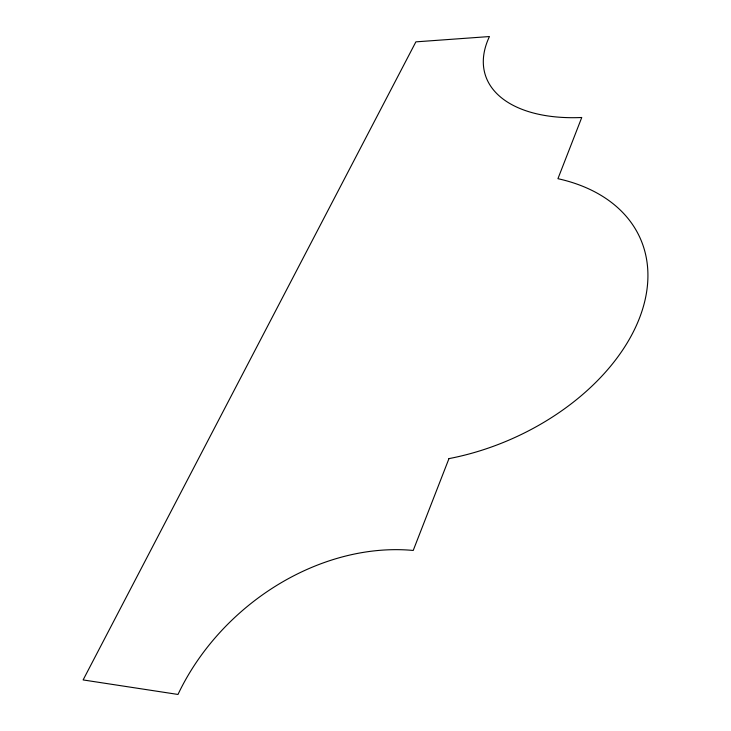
<?xml version="1.0" encoding="UTF-8"?>
<svg xmlns="http://www.w3.org/2000/svg" width="731" height="731" viewBox="0 0 731 731"><rect width="100%" height="100%" fill="white"/><g stroke="black" fill="none" stroke-linecap="round" stroke-linejoin="round"><path stroke-width="1.1" d="M448.971 458.611L413.216 550.452A212.1 167.838 -41.1 0 0 177.989 694.45L83.115 679.931L415.884 41.859L489.45 36.55A141.704 77.778 -17.8 0 0 581.757 117.49L557.936 178.693A198.631 131.37 -23.8 0 1 639.378 318.36A198.631 131.37 -23.8 0 1 448.971 458.611"/></g></svg>
